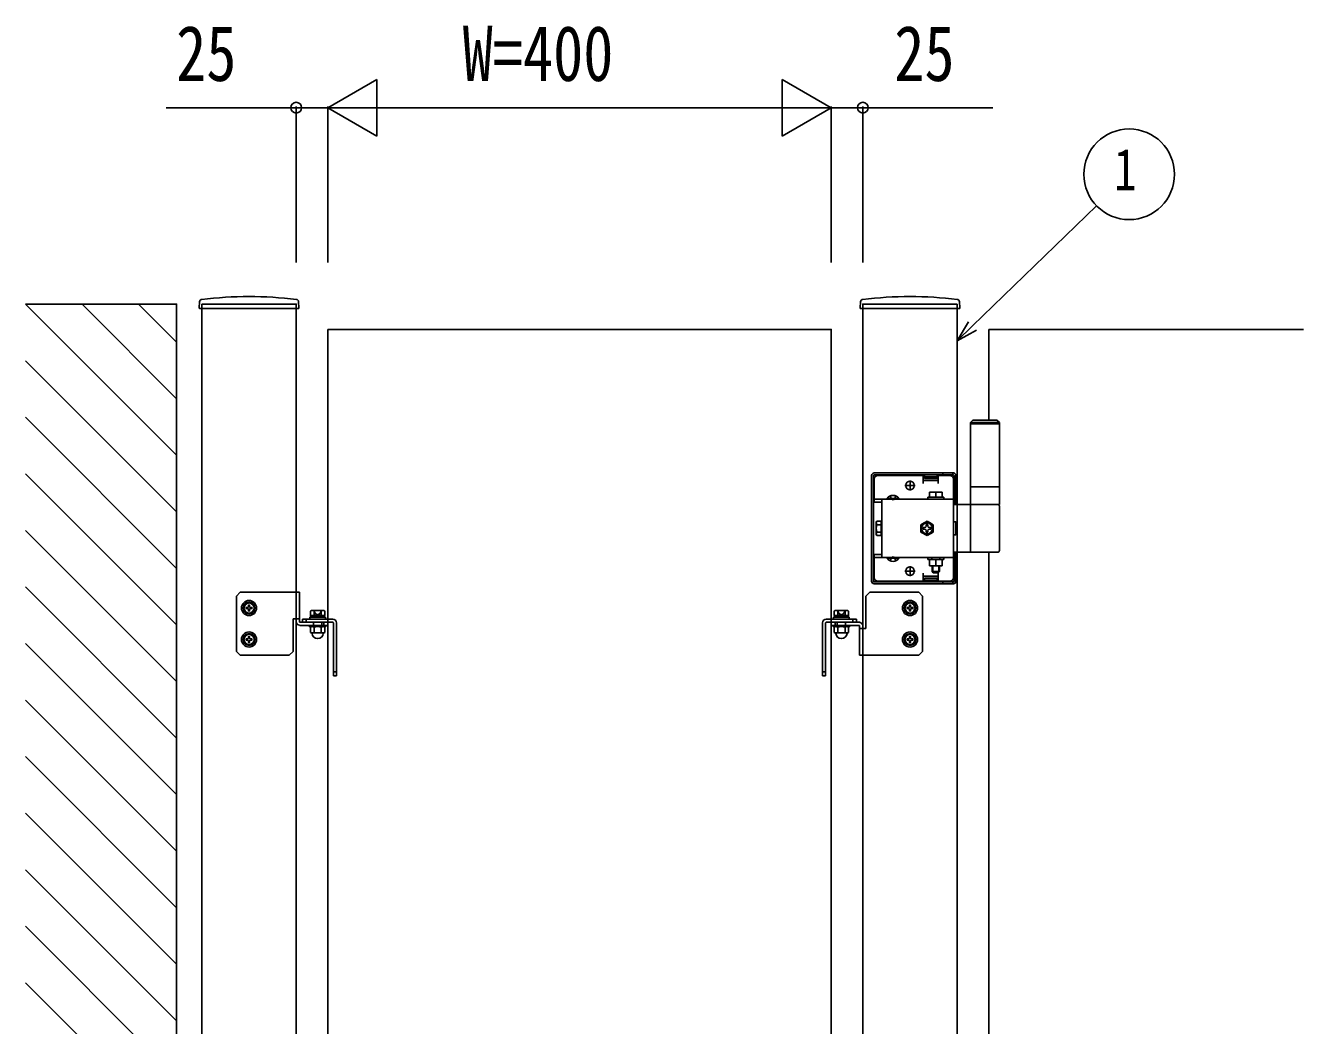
# Model space of a CAD drawing. Units: millimetres, scale not verified. Extents: x -4205 to 4205, y -2970 to 2970.
# Drawn here: x 1845 to 2860, y 546 to 1340 of the extents above; entities that cross this region are included whole.
import ezdxf
from ezdxf.enums import TextEntityAlignment as Align

# ---------------------------------------------------------------- set-up
doc = ezdxf.new("R2010")
doc.units = ezdxf.units.MM
doc.header["$LTSCALE"] = 20
doc.layers.add('0-3_YKK_A1', color=4, linetype='Continuous')
doc.layers.add('0-4_YKK_D', color=6, linetype='Continuous')
doc.styles.add('ＭＳ ゴシック', font='')
doc.styles.get('ＭＳ ゴシック').set_extended_font_data('MS Gothic')

msp = doc.modelspace()

# ---------------------------------------------------------------- linework, layer by layer
at = {"layer": '0-3_YKK_A1'}
for p, q in [((1965.23, 999), (1845.23, 1119)), ((1965.23, 1043.9), (1890.13, 1119)), ((1965.23, 1088.8), (1935.03, 1119)), ((1983.38, 1120.9), (1983.13, 1116.03)), ((1985.23, 1119), (1985.23, 1115.5)), ((2062.07, 1120.9), (2062.32, 1116.03)), ((2508.38, 1120.9), (2508.13, 1116.03)), ((2585.23, 1119), (2585.23, 1115.5)), ((2587.07, 1120.9), (2587.32, 1116.03)), ((1983.63, 1115.5), (2061.83, 1115.5)), ((1985.23, -181), (1985.23, 1115.5)), ((2060.23, -181), (2060.23, 1115.5)), ((2586.83, 1115.5), (2508.63, 1115.5)), ((2510.23, -181), (2510.23, 1115.5)), ((2585.23, -181), (2585.23, 1115.5)), ((2860.23, 1099), (2610.23, 1099)), ((2610.23, 1027), (2610.23, 1099)), ((1965.23, 954.1), (1845.23, 1074.1)), ((1965.23, 909.2), (1845.23, 1029.2)), ((2597.73, 1027), (2595.73, 1025)), ((2597.73, 1027), (2616.73, 1027)), ((2616.73, 1027), (2618.73, 1025)), ((2595.73, 1025), (2618.73, 1025)), ((2595.73, 1024), (2618.73, 1024)), ((2519.23, 985), (2582.23, 985)), ((2573.73, 983.5), (2573.73, 985)), ((2581.73, 983.5), (2581.73, 985)), ((1965.23, 864.3), (1845.23, 984.3)), ((2517.23, 899), (2517.23, 983)), ((2518.73, 899), (2518.73, 983)), ((2519.23, 983.5), (2582.23, 983.5)), ((2519.23, 980), (2519.23, 961.7)), ((2558.23, 983), (2522.23, 983)), ((2543.73, 975), (2551.73, 975)), ((2544.48, 974.75), (2544.48, 975.25)), ((2547.73, 971), (2547.73, 979)), ((2550.98, 974.75), (2550.98, 975.25)), ((2558.23, 976.5), (2558.23, 983)), ((2570.23, 982), (2558.23, 982)), ((2570.23, 979), (2558.23, 979)), ((2559.23, 980.5), (2559.23, 983.5)), ((2559.23, 980.5), (2569.23, 980.5)), ((2569.23, 980.5), (2569.23, 983.5)), ((2570.23, 976.5), (2570.23, 983)), ((2579.23, 983), (2570.23, 983)), ((2582.23, 902), (2582.23, 980)), ((2582.73, 960), (2582.73, 983)), ((2584.23, 960), (2584.23, 983)), ((2529.48, 964.71), (2529.48, 964.2)), ((2538.98, 964.71), (2529.48, 964.71)), ((2531.88, 966.7), (2533.08, 964.23)), ((2536.58, 966.7), (2535.37, 964.23)), ((2538.98, 964.71), (2538.98, 964.2)), ((2561.98, 965.8), (2561.98, 964.2)), ((2574.48, 965.8), (2561.98, 965.8)), ((2563.23, 969.8), (2563.23, 965.8)), ((2573.23, 969.8), (2563.23, 969.8)), ((2563.23, 965.8), (2573.23, 965.8)), ((2568.23, 965.8), (2568.23, 969.37)), ((2573.23, 965.8), (2573.23, 969.8)), ((2574.48, 964.2), (2574.48, 965.8)), ((2595.73, 974), (2618.73, 974)), ((2519.23, 964.2), (2582.23, 964.2)), ((2525.23, 961.7), (2519.23, 961.7)), ((2525.23, 961.7), (2525.23, 964.2)), ((2525.23, 961.7), (2525.23, 920.3)), ((2538.98, 964.2), (2529.48, 964.2)), ((2533.08, 964.23), (2534.23, 963.62)), ((2535.37, 964.23), (2534.23, 963.62)), ((2561.98, 964.2), (2574.48, 964.2)), ((2585.23, 960), (2582.23, 960)), ((2582.73, 961.7), (2584.23, 961.7)), ((2618.73, 960), (2585.23, 960)), ((2595.73, 923.5), (2595.73, 958.5)), ((2618.73, 923.5), (2618.73, 958.5)), ((2520.93, 946), (2521.37, 946.77)), ((2520.93, 946), (2520.93, 936)), ((2524.93, 946.77), (2521.37, 946.77)), ((2524.93, 935.23), (2524.93, 946.77)), ((2524.93, 944.9), (2525.23, 944.9)), ((2524.93, 937.1), (2524.93, 944.9)), ((2556.23, 943.89), (2561.23, 946.77)), ((2560.63, 942.91), (2560.63, 944.15)), ((2560.63, 944.15), (2561.83, 944.15)), ((2561.23, 946.77), (2566.23, 943.89)), ((2561.83, 944.15), (2561.83, 942.91)), ((1965.23, 819.39), (1845.23, 939.39)), ((2520.93, 936), (2521.37, 935.23)), ((2524.93, 943.89), (2521.37, 943.89)), ((2524.93, 938.11), (2521.37, 938.11)), ((2524.93, 935.23), (2521.37, 935.23)), ((2524.93, 937.1), (2525.23, 937.1)), ((2556.23, 938.11), (2556.23, 943.89)), ((2561.23, 935.23), (2556.23, 938.11)), ((2558.08, 941.6), (2559.31, 941.6)), ((2558.08, 940.4), (2558.08, 941.6)), ((2559.31, 940.4), (2558.08, 940.4)), ((2566.23, 938.11), (2561.23, 935.23)), ((2561.83, 939.09), (2561.83, 937.85)), ((2564.38, 940.4), (2563.14, 940.4)), ((2566.23, 943.89), (2566.23, 938.11)), ((2525.23, 920.3), (2519.23, 920.3)), ((2519.23, 920.3), (2519.23, 902)), ((2519.23, 917.8), (2582.23, 917.8)), ((2525.23, 920.3), (2525.23, 917.8)), ((2538.98, 917.8), (2529.48, 917.8)), ((2529.48, 917.29), (2529.48, 917.8)), ((2538.98, 917.29), (2529.48, 917.29)), ((2531.88, 915.3), (2533.08, 917.77)), ((2533.08, 917.77), (2534.23, 918.38)), ((2535.37, 917.77), (2534.23, 918.38)), ((2536.58, 915.3), (2535.37, 917.77)), ((2538.98, 917.29), (2538.98, 917.8)), ((2561.98, 917.8), (2574.48, 917.8)), ((2561.98, 916.2), (2561.98, 917.8)), ((2574.48, 916.2), (2561.98, 916.2)), ((2563.23, 911.2), (2563.23, 916.2)), ((2563.23, 916.2), (2573.23, 916.2)), ((2565.03, 917.8), (2565.03, 916.2)), ((2568.23, 916.2), (2568.23, 911.63)), ((2571.43, 917.8), (2571.43, 916.2)), ((2573.23, 916.2), (2573.23, 911.2)), ((2574.48, 917.8), (2574.48, 916.2)), ((2582.23, 922), (2585.23, 922)), ((2582.73, 899), (2582.73, 922)), ((2582.73, 920.3), (2584.23, 920.3)), ((2584.23, 899), (2584.23, 922)), ((2585.23, 922), (2617.23, 922)), ((2610.23, 27), (2610.23, 922)), ((2543.73, 907), (2551.73, 907)), ((2544.48, 907.25), (2544.48, 906.75)), ((2547.73, 911), (2547.73, 903)), ((2550.98, 907.25), (2550.98, 906.75)), ((2558.23, 905.5), (2558.23, 899)), ((2573.23, 911.2), (2563.23, 911.2)), ((2565.23, 911.2), (2565.23, 906.8)), ((2565.23, 906.8), (2566.23, 905.8)), ((2571.23, 906.8), (2565.23, 906.8)), ((2565.77, 911.2), (2565.77, 906.26)), ((2570.23, 905.8), (2566.23, 905.8)), ((2571.23, 906.8), (2570.23, 905.8)), ((2570.23, 905.5), (2570.23, 899)), ((2570.69, 911.2), (2570.69, 906.26)), ((2571.23, 911.2), (2571.23, 906.8)), ((1965.23, 774.49), (1845.23, 894.49)), ((2519.23, 898.5), (2582.23, 898.5)), ((2519.23, 897), (2582.23, 897)), ((2522.23, 899), (2558.23, 899)), ((2570.23, 903), (2558.23, 903)), ((2570.23, 900), (2558.23, 900)), ((2559.23, 901.5), (2559.23, 898.5)), ((2559.23, 901.5), (2569.23, 901.5)), ((2569.23, 901.5), (2569.23, 898.5)), ((2570.23, 899), (2579.23, 899)), ((2573.73, 897), (2573.73, 898.5)), ((2581.73, 897), (2581.73, 898.5)), ((2015.72, 890.25), (2012.72, 887.25)), ((2012.72, 887.25), (2012.73, 843.25)), ((2060.23, 869.05), (2060.22, 890.25)), ((2062.73, 867), (2062.72, 890.25)), ((2515.73, 890.25), (2512.73, 887.25)), ((2512.73, 861.45), (2512.73, 887.25)), ((2554.73, 890.25), (2515.73, 890.25)), ((2554.73, 890.25), (2557.73, 887.25)), ((2557.73, 843.25), (2557.73, 887.25)), ((2072.23, 875.8), (2071.45, 875.35)), ((2072.23, 875.8), (2082.23, 875.8)), ((2074.34, 871.8), (2074.34, 875.35)), ((2080.11, 871.8), (2080.11, 875.35)), ((2082.23, 875.8), (2083, 875.35)), ((2083, 871.8), (2083, 875.35)), ((2488.23, 875.8), (2487.45, 875.35)), ((2487.45, 871.8), (2487.45, 875.35)), ((2498.23, 875.8), (2488.23, 875.8)), ((2490.34, 871.8), (2490.34, 875.35)), ((2496.11, 871.8), (2496.11, 875.35)), ((2498.23, 875.8), (2499, 875.35)), ((2057.73, 869.05), (2057.73, 843.25)), ((2060.23, 863.5), (2060.23, 861.45)), ((2085.23, 866.5), (2063.23, 866.5)), ((2063.23, 864), (2085.23, 864)), ((2065.23, 869), (2065.23, 866.5)), ((2068.23, 866.5), (2068.23, 869)), ((2083.48, 870.6), (2070.98, 870.6)), ((2070.98, 870.6), (2070.98, 869)), ((2083.48, 869), (2070.98, 869)), ((2071.45, 862.55), (2072.23, 863)), ((2071.65, 870.6), (2071.65, 871.8)), ((2072.23, 863), (2082.23, 863)), ((2073.97, 864), (2073.97, 866.5)), ((2073.98, 864), (2073.98, 863)), ((2080.47, 864), (2080.47, 866.5)), ((2080.48, 864), (2080.48, 863)), ((2082.23, 864), (2082.23, 866.5)), ((2083, 862.55), (2082.23, 863)), ((2082.8, 870.6), (2082.8, 871.8)), ((2083.48, 870.6), (2083.48, 869)), ((2085.23, 866.5), (2085.23, 864)), ((2089.73, 866), (2089.73, 824)), ((2092.23, 824), (2092.23, 866)), ((2478.23, 824), (2478.23, 866)), ((2480.73, 866), (2480.73, 824)), ((2507.23, 866.5), (2485.23, 866.5)), ((2485.23, 866.5), (2485.23, 864)), ((2485.23, 864), (2507.23, 864)), ((2486.98, 870.6), (2499.48, 870.6)), ((2486.98, 870.6), (2486.98, 869)), ((2486.98, 869), (2499.48, 869)), ((2487.45, 862.55), (2488.23, 863)), ((2487.65, 870.6), (2487.65, 871.8)), ((2488.23, 864), (2488.23, 866.5)), ((2498.23, 863), (2488.23, 863)), ((2489.98, 864), (2489.98, 866.5)), ((2489.98, 864), (2489.98, 863)), ((2496.48, 864), (2496.48, 866.5)), ((2496.48, 864), (2496.48, 863)), ((2499, 862.55), (2498.23, 863)), ((2498.8, 870.6), (2498.8, 871.8)), ((2499.48, 870.6), (2499.48, 869)), ((2502.23, 866.5), (2502.23, 869)), ((2505.23, 869), (2505.23, 866.5)), ((2507.73, 863.5), (2507.73, 840.25)), ((2510.23, 863.5), (2510.23, 861.45)), ((2074.34, 862.55), (2074.34, 858.45)), ((2080.11, 862.55), (2080.11, 858.45)), ((2490.34, 862.55), (2490.34, 858.45)), ((2496.11, 862.55), (2496.11, 858.45)), ((2510.23, 861.45), (2510.23, 840.25)), ((1965.23, 729.59), (1845.23, 849.59)), ((2015.73, 840.25), (2012.73, 843.25)), ((2054.73, 840.25), (2057.73, 843.25)), ((2554.73, 840.25), (2557.73, 843.25)), ((2015.73, 840.25), (2054.73, 840.25)), ((2092.23, 827), (2089.73, 827)), ((2089.73, 824), (2092.23, 824)), ((2478.23, 827), (2480.73, 827)), ((2480.73, 824), (2478.23, 824)), ((1965.23, 684.69), (1845.23, 804.69)), ((1965.23, 639.79), (1845.23, 759.79)), ((1965.23, 594.89), (1845.23, 714.89)), ((1965.23, 549.99), (1845.23, 669.99)), ((1965.23, 505.09), (1845.23, 625.09)), ((1965.23, 460.18), (1845.23, 580.18))]:
    msp.add_line(p, q, dxfattribs=at)
for points in [[(1965.23, -181), (1965.23, 1119), (1845.23, 1119)], [(1985.23, 1119), (2060.23, 1119), (2060.23, 1115.5)], [(2585.23, 1119), (2510.23, 1119), (2510.23, 1115.5)], [(2595.73, 960), (2595.73, 974), (2595.73, 1025)], [(2618.73, 960), (2618.73, 974), (2618.73, 1025)], [(2582.23, 935.9), (2584.23, 935.9), (2584.23, 946.1), (2582.23, 946.1)], [(2561.83, 937.85), (2560.63, 937.85), (2560.63, 939.09)], [(2563.14, 941.6), (2564.38, 941.6), (2564.38, 940.4)], [(2062.72, 890.25), (2060.22, 890.25), (2015.72, 890.25)], [(2021.41, 878.19), (2020.48, 878.19), (2020.48, 877.31), (2021.41, 877.31)], [(2023.17, 879.07), (2023.17, 880), (2022.29, 880), (2022.29, 879.07)], [(2022.29, 876.43), (2022.29, 875.5), (2023.17, 875.5), (2023.17, 876.43)], [(2024.05, 877.31), (2024.98, 877.31), (2024.98, 878.19), (2024.05, 878.19)], [(2083, 871.8), (2071.45, 871.8), (2071.45, 875.35)], [(2074.18, 875.8), (2075.33, 873.44), (2077.23, 872.43)], [(2080.27, 875.8), (2079.13, 873.44), (2077.23, 872.43)], [(2487.45, 871.8), (2499, 871.8), (2499, 875.35)], [(2490.18, 875.8), (2491.33, 873.44), (2493.23, 872.43)], [(2496.27, 875.8), (2495.13, 873.44), (2493.23, 872.43)], [(2546.41, 877.31), (2545.48, 877.31), (2545.48, 878.19), (2546.41, 878.19)], [(2547.29, 879.07), (2547.29, 880), (2548.17, 880), (2548.17, 879.07)], [(2548.17, 876.43), (2548.17, 875.5), (2547.29, 875.5), (2547.29, 876.43)], [(2549.05, 878.19), (2549.98, 878.19), (2549.98, 877.31), (2549.05, 877.31)], [(2062.73, 869.05), (2060.23, 869.05), (2057.73, 869.05)], [(2089.23, 869), (2085.23, 869), (2065.23, 869)], [(2065.23, 866.5), (2085.23, 866.5), (2089.23, 866.5)], [(2481.23, 869), (2485.23, 869), (2505.23, 869)], [(2505.23, 866.5), (2485.23, 866.5), (2481.23, 866.5)], [(2021.41, 853.19), (2020.48, 853.19), (2020.48, 852.31), (2021.41, 852.31)], [(2023.17, 854.07), (2023.17, 855), (2022.29, 855), (2022.29, 854.07)], [(2024.05, 852.31), (2024.98, 852.31), (2024.98, 853.19), (2024.05, 853.19)], [(2071.45, 862.55), (2071.45, 858.45), (2072.23, 858), (2082.23, 858)], [(2083, 862.55), (2083, 858.45), (2082.23, 858)], [(2487.45, 862.55), (2487.45, 858.45), (2488.23, 858)], [(2499, 862.55), (2499, 858.45), (2498.23, 858), (2488.23, 858)], [(2507.73, 861.45), (2510.23, 861.45), (2512.73, 861.45)], [(2546.41, 852.31), (2545.48, 852.31), (2545.48, 853.19), (2546.41, 853.19)], [(2547.29, 854.07), (2547.29, 855), (2548.17, 855), (2548.17, 854.07)], [(2549.05, 853.19), (2549.98, 853.19), (2549.98, 852.31), (2549.05, 852.31)], [(2022.29, 851.43), (2022.29, 850.5), (2023.17, 850.5), (2023.17, 851.43)], [(2548.17, 851.43), (2548.17, 850.5), (2547.29, 850.5), (2547.29, 851.43)], [(2507.73, 840.25), (2510.23, 840.25), (2554.73, 840.25)]]:
    msp.add_lwpolyline(points, dxfattribs=at)
for points in [[(2085.23, 1099), (2485.23, 1099), (2485.23, -101), (2085.23, -101)], [(2022.73, 873.13), (2026.73, 875.44), (2026.73, 880.06), (2022.73, 882.37), (2018.73, 880.06), (2018.73, 875.44)], [(2547.73, 873.13), (2543.73, 875.44), (2543.73, 880.06), (2547.73, 882.37), (2551.73, 880.06), (2551.73, 875.44)], [(2070.73, 864), (2070.73, 863), (2083.73, 863), (2083.73, 864)], [(2499.73, 864), (2499.73, 863), (2486.73, 863), (2486.73, 864)], [(2022.73, 848.13), (2026.73, 850.44), (2026.73, 855.06), (2022.73, 857.37), (2018.73, 855.06), (2018.73, 850.44)], [(2547.73, 848.13), (2543.73, 850.44), (2543.73, 855.06), (2547.73, 857.37), (2551.73, 855.06), (2551.73, 850.44)]]:
    msp.add_lwpolyline(points, close=True, dxfattribs=at)
for centre, radius in [((2022.73, 877.75), 6), ((2547.73, 877.75), 6), ((2022.73, 877.75), 4.7), ((2022.73, 877.75), 4), ((2547.73, 877.75), 4.7), ((2547.73, 877.75), 4), ((2022.73, 852.75), 6), ((2022.73, 852.75), 4.7), ((2022.73, 852.75), 4), ((2547.73, 852.75), 6), ((2547.73, 852.75), 4.7), ((2547.73, 852.75), 4)]:
    msp.add_circle(centre, radius, dxfattribs=at)
for centre, radius, start, end in [((1985.38, 1120.8), 2, 96.74435, 177), ((2022.73, 805), 320, 83.25565, 96.74435), ((2060.07, 1120.8), 2, 3, 83.25565), ((2510.38, 1120.8), 2, 96.74435, 177), ((2547.73, 805), 320, 83.25565, 96.74435), ((2585.07, 1120.8), 2, 3, 83.25565), ((1983.63, 1116), 0.5, 177, 270), ((2061.83, 1116), 0.5, 270, 3), ((2508.63, 1116), 0.5, 177, 270), ((2586.83, 1116), 0.5, 270, 3), ((2519.23, 983), 2, 90, 180), ((2582.23, 983), 2, 0, 90), ((2519.23, 983), 0.5, 90, 180), ((2522.23, 980), 3, 90, 180), ((2547.73, 975.25), 3.25, 0, 180), ((2547.73, 974.75), 3.25, 180, 0), ((2579.23, 980), 3, 0, 90), ((2582.23, 983), 0.5, 0, 90), ((2534.23, 961.43), 5.77, 34.65097, 145.34903), ((2565.73, 962.37), 7.43, 70.34714, 109.65286), ((2570.73, 962.37), 7.43, 70.34714, 109.65286), ((2597.23, 958.5), 1.5, 90, 180), ((2617.23, 958.5), 1.5, 360, 90), ((2523.48, 945.33), 2.56, 145.61575, 214.38425), ((2561.23, 941), 5, 103.11701, 349.84078), ((2561.23, 941), 4.3, 96.72822, 356.22957), ((2561.23, 941), 5, 349.84078, 103.11701), ((2561.23, 941), 4.3, 356.22957, 96.72822), ((2523.48, 936.67), 2.56, 145.61575, 214.38425), ((2530.48, 941), 9.55, 162.41205, 197.58795), ((2559.31, 942.91), 1.31, 270, 0), ((2559.31, 939.09), 1.31, 0, 90), ((2563.14, 942.91), 1.31, 180, 270), ((2563.14, 939.09), 1.31, 90, 180), ((2534.23, 920.57), 5.77, 214.65097, 325.34903), ((2597.23, 923.5), 1.5, 180, 270), ((2617.23, 923.5), 1.5, 270, 360), ((2547.73, 907.25), 3.25, 0, 180), ((2547.73, 906.75), 3.25, 180, 0), ((2565.73, 918.63), 7.43, 250.34714, 289.65286), ((2570.73, 918.63), 7.43, 250.34714, 289.65286), ((2519.23, 899), 2, 180, 270), ((2519.23, 899), 0.5, 180, 270), ((2522.23, 902), 3, 180, 270), ((2579.23, 902), 3, 270, 0), ((2582.23, 899), 0.5, 270, 0), ((2582.23, 899), 2, 270, 0), ((2021.41, 879.07), 0.88, 270, 0), ((2021.41, 876.43), 0.88, 0, 90), ((2024.05, 879.07), 0.88, 180, 270), ((2024.05, 876.43), 0.88, 90, 180), ((2072.9, 873.24), 2.56, 55.61575, 124.38425), ((2077.23, 866.25), 9.55, 72.41205, 107.58795), ((2081.56, 873.24), 2.56, 55.61575, 124.38425), ((2488.9, 873.24), 2.56, 55.61575, 124.38425), ((2493.23, 866.25), 9.55, 72.41205, 107.58795), ((2497.56, 873.24), 2.56, 55.61575, 124.38425), ((2546.41, 879.07), 0.88, 270, 0), ((2546.41, 876.43), 0.88, 0, 90), ((2549.05, 879.07), 0.88, 180, 270), ((2549.05, 876.43), 0.88, 90, 180), ((2063.23, 867), 3, 180.00093, 260.4114), ((2063.23, 867), 0.5, 180.00095, 270.00184), ((2063.23, 867), 3, 260.4114, 270.00095), ((2072.9, 860.44), 2.56, 55.61575, 124.38425), ((2077.23, 853.45), 9.55, 72.41205, 107.58795), ((2081.56, 860.44), 2.56, 55.61575, 124.38425), ((2089.23, 866), 3, 0, 90), ((2089.23, 866), 0.5, 0, 90), ((2481.23, 866), 3, 90, 180), ((2481.23, 866), 0.5, 90, 180), ((2488.9, 860.44), 2.56, 55.61575, 124.38425), ((2493.23, 853.45), 9.55, 72.41205, 107.58795), ((2497.56, 860.44), 2.56, 55.61575, 124.38425), ((2507.23, 863.5), 3, 80.40956, 89.9991), ((2507.23, 863.5), 0.5, 359.9991, 90), ((2507.23, 863.5), 3, 359.99909, 80.40956), ((2021.41, 854.07), 0.88, 270, 0), ((2024.05, 854.07), 0.88, 180, 270), ((2072.9, 860.56), 2.56, 235.61575, 304.38425), ((2072.25, 857.5), 0.5, 5.73917, 90), ((2077.23, 858), 4.5, 185.73917, 354.26083), ((2077.23, 867.55), 9.55, 252.41205, 287.58795), ((2081.56, 860.56), 2.56, 235.61575, 304.38425), ((2082.2, 857.5), 0.5, 90, 174.26083), ((2488.9, 860.56), 2.56, 235.61575, 304.38425), ((2488.25, 857.5), 0.5, 5.73917, 90), ((2493.23, 858), 4.5, 185.73917, 354.26083), ((2493.23, 867.55), 9.55, 252.41205, 287.58795), ((2497.56, 860.56), 2.56, 235.61575, 304.38425), ((2498.2, 857.5), 0.5, 90, 174.26083), ((2546.41, 854.07), 0.88, 270, 0), ((2549.05, 854.07), 0.88, 180, 270), ((2021.41, 851.43), 0.88, 0, 90), ((2024.05, 851.43), 0.88, 90, 180), ((2546.41, 851.43), 0.88, 0, 90), ((2549.05, 851.43), 0.88, 90, 180)]:
    msp.add_arc(centre, radius, start, end, dxfattribs=at)
at = {"layer": '0-4_YKK_D'}
for p, q in [((2085.23, 1275), (2124.2, 1297.5)), ((2124.2, 1252.5), (2124.2, 1297.5)), ((2485.23, 1275), (2446.25, 1297.5)), ((2446.25, 1297.5), (2446.25, 1252.5)), ((2060.23, 1152.05), (2060.23, 1276)), ((2085.23, 1152.05), (2085.23, 1276)), ((2085.23, 1152.05), (2085.23, 1276)), ((2085.23, 1275), (2124.2, 1252.5)), ((2085.23, 1275), (2163.17, 1275)), ((2130.23, 1275), (2440.23, 1275)), ((2485.23, 1275), (2407.28, 1275)), ((2485.23, 1275), (2446.25, 1252.5)), ((2485.23, 1152.05), (2485.23, 1276)), ((2485.23, 1152.05), (2485.23, 1276)), ((2510.23, 1152.05), (2510.23, 1276))]:
    msp.add_line(p, q, dxfattribs=at)
for points in [[(2085.23, 1275), (2060.23, 1275), (1956.83, 1275)], [(2485.23, 1275), (2510.23, 1275), (2613.63, 1275)], [(2585.23, 1089.86), (2597.44, 1101.69), (2695.95, 1197.05)], [(2600.61, 1098.42), (2585.23, 1089.86), (2594.27, 1104.96)]]:
    msp.add_lwpolyline(points, dxfattribs=at)
for centre, radius in [((2060.23, 1275), 4.25), ((2510.23, 1275), 4.25), ((2721.81, 1222.09), 36)]:
    msp.add_circle(centre, radius, dxfattribs=at)

# ---------------------------------------------------------------- texts
at = {"layer": '0-4_YKK_D', "style": 'ＭＳ ゴシック', "width": 0.8}
for s, height, p in [('W=400', 43.99, (2192.43, 1283)), ('25', 43.99, (1964.83, 1283)), ('25', 43.99, (2535.23, 1283)), ('1', 32.99, (2709.81, 1199.59))]:
    msp.add_text(s, height=height, dxfattribs=at).set_placement(p, align=Align.BOTTOM_LEFT)

doc.saveas('drawing.dxf')
